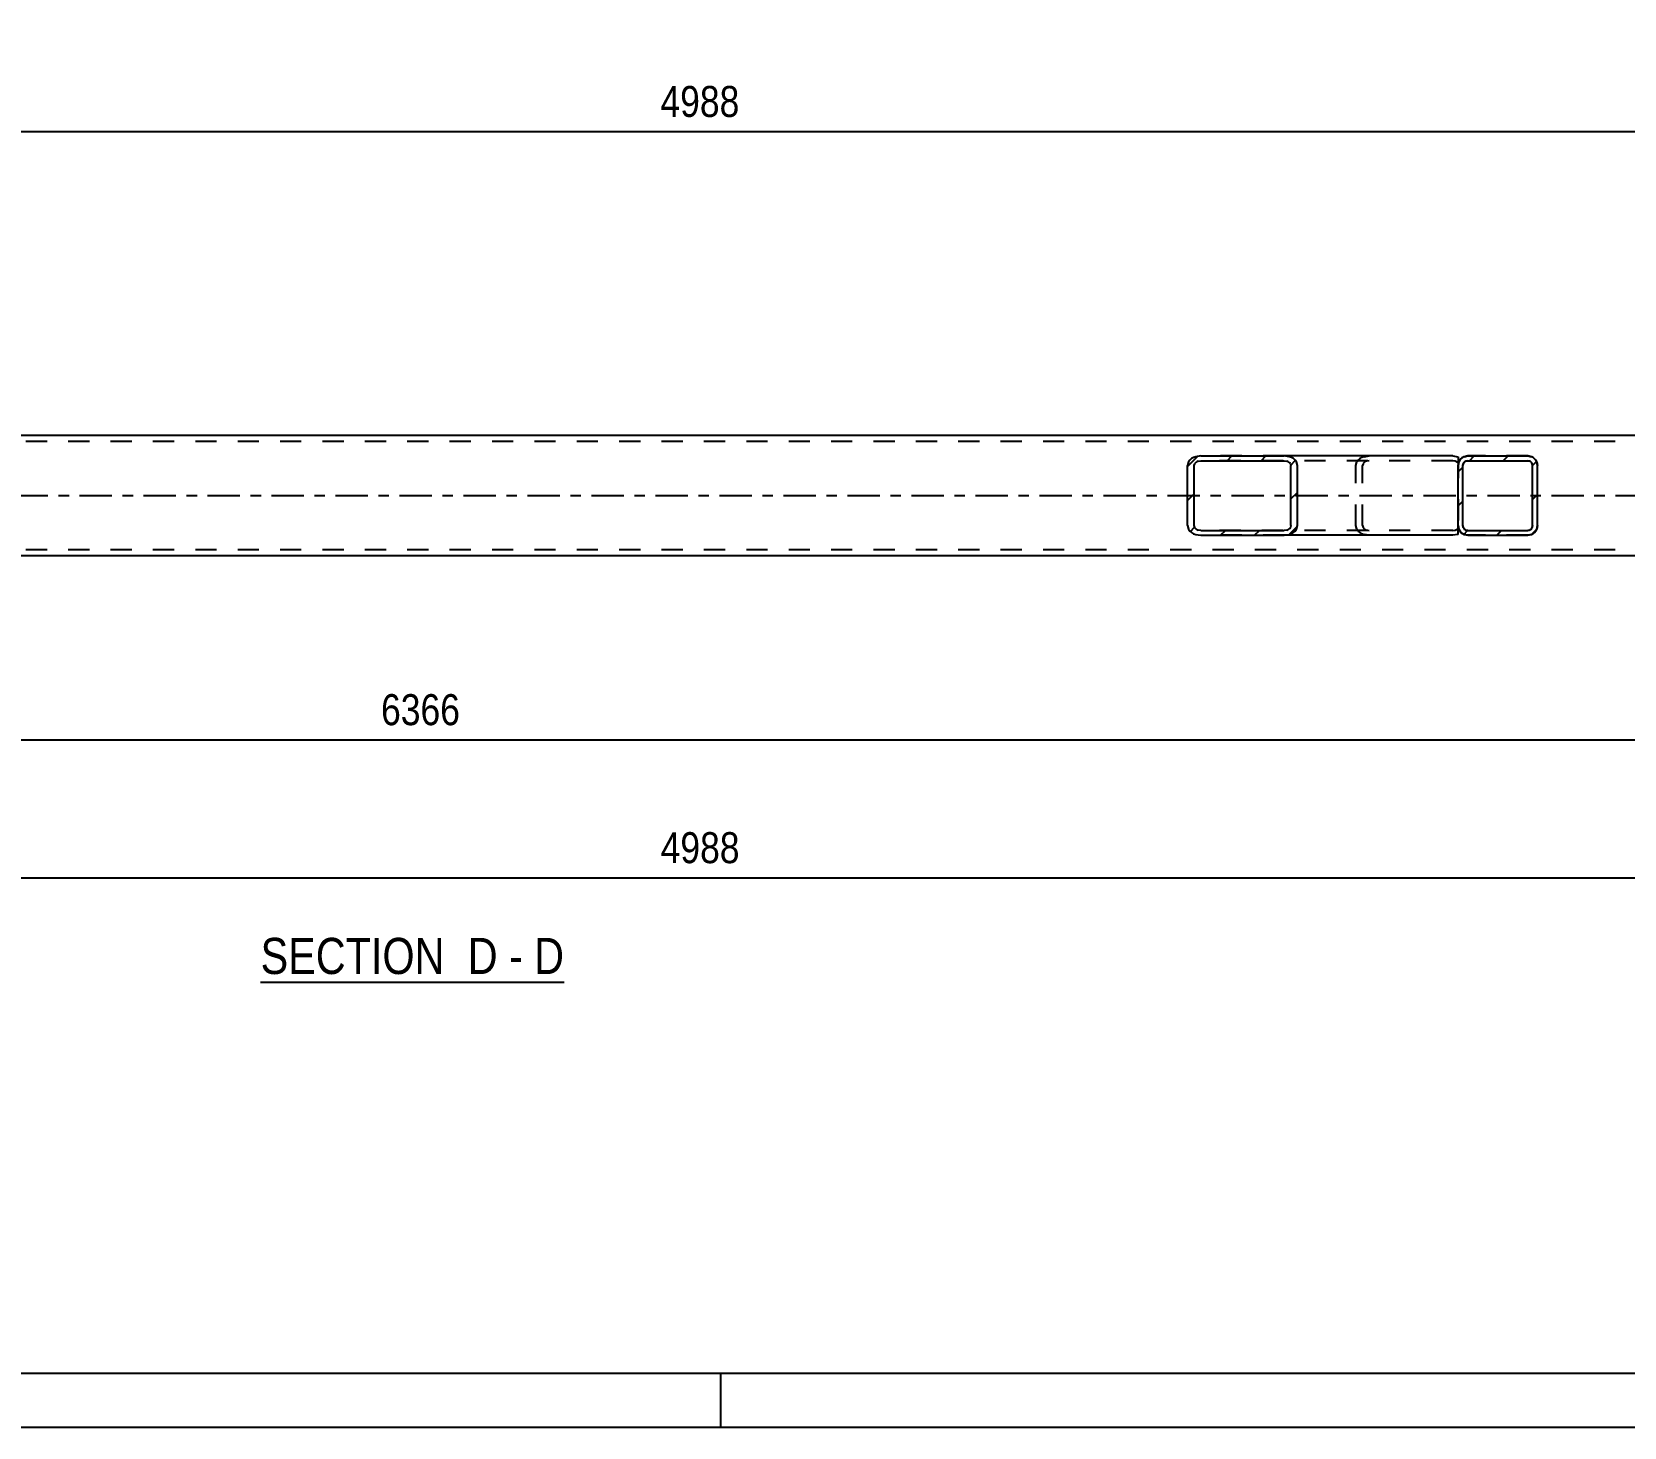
# Model space of a CAD drawing. Header units: millimetres. Extents: x 0 to 841, y 0 to 594.
# Drawn here: x 147.3 to 294.5, y 0 to 129 of the extents above; entities that cross this region are included whole.
import ezdxf

# ---------------------------------------------------------------- set-up
doc = ezdxf.new("R2010")
doc.units = ezdxf.units.MM
doc.linetypes.add('DXK_LINE_DOT2', pattern=[3.9198, 1.9599, -1.9599])
doc.linetypes.add('DXK_LINE_DOT3', pattern=[5.9187, 2.979, -0.9799, 0.9799, -0.9799])
doc.styles.add('Arial Narrow', font='ARIALN.TTF', dxfattribs={"height": 0.2})

# ---------------------------------------------------------------- blocks, each defined once
blk = doc.blocks.new('Unknown-761545952-1128 - 13924')
at = {"color": 5, "linetype": 'Continuous'}
for p, q in [((5, 5), (836, 5)), ((211, 0), (211, 5)), ((0, 0), (841, 0))]:
    blk.add_line(p, q, dxfattribs=at)
blk = doc.blocks.new('Unknown-761545952-12 - 5633')
at = {"color": 6, "linetype": 'Continuous'}
blk.add_line((168.42, 41.15), (196.49, 41.15), dxfattribs=at)
at = {"color": 0, "linetype": 'Continuous'}
for points in [[(186.53, 41.9), (186.53, 45.4), (168.42, 45.4), (168.42, 41.9)], [(190.35, 41.9), (190.35, 45.4), (187.58, 45.4), (187.58, 41.9)], [(192.67, 41.9), (192.67, 45.4), (191.4, 45.4), (191.4, 41.9)], [(196.49, 41.9), (196.49, 45.4), (193.72, 45.4), (193.72, 41.9)]]:
    blk.add_wipeout(points, dxfattribs=at)
at = {"color": 7, "linetype": 'Continuous', "style": 'Arial Narrow'}
for s, p in [('SECTION ', (168.42, 41.9)), ('D', (187.58, 41.9)), ('D', (193.72, 41.9)), ('-', (191.4, 41.9))]:
    blk.add_text(s, height=3.34, dxfattribs=at).set_placement(p)
blk = doc.blocks.new('Part-761545952-5810 - 5633')
at = {"linetype": 'Continuous'}
h = blk.add_hatch(dxfattribs=at)
h.set_pattern_fill('', scale=0.7, style=0, pattern_type=0)
h.set_pattern_definition([(45, (263.5626, 82.5347), (-1.57154, 1.57154), [])])
h.paths.add_polyline_path([(263.09, 82.47), (263.56, 82.53), (263.96, 82.73), (264.23, 83.02), (264.32, 83.36), (264.32, 88.91), (264.23, 89.25), (263.96, 89.54), (263.56, 89.73), (263.09, 89.8), (255.38, 89.8), (254.9, 89.73), (254.5, 89.54), (254.24, 89.25), (254.14, 88.91), (254.14, 83.36), (254.24, 83.02), (254.5, 82.73), (254.9, 82.53), (255.38, 82.47)])
h.paths.add_polyline_path([(255.14, 82.95), (254.94, 83.04), (254.81, 83.19), (254.76, 83.36), (254.76, 88.91), (254.81, 89.08), (254.94, 89.23), (255.14, 89.32), (255.38, 89.36), (263.09, 89.36), (263.33, 89.32), (263.53, 89.23), (263.66, 89.08), (263.71, 88.91), (263.71, 83.36), (263.66, 83.19), (263.53, 83.04), (263.33, 82.95), (263.09, 82.91), (255.38, 82.91)])
at = {"color": 2, "linetype": 'Continuous'}
for p, q in [((254.24, 89.25), (254.14, 88.91)), ((254.14, 83.36), (254.14, 88.91)), ((254.76, 88.91), (254.81, 89.08)), ((254.76, 83.36), (254.76, 88.91)), ((255.38, 89.8), (254.9, 89.73)), ((255.14, 89.32), (255.38, 89.36)), ((255.38, 89.8), (263.09, 89.8)), ((255.38, 89.36), (263.09, 89.36)), ((278.67, 89.8), (263.09, 89.8)), ((263.56, 89.73), (263.09, 89.8)), ((263.09, 89.36), (263.33, 89.32)), ((263.66, 89.08), (263.71, 88.91)), ((263.71, 83.36), (263.71, 88.91)), ((264.32, 88.91), (264.23, 89.25)), ((264.32, 83.36), (264.32, 88.91)), ((278.67, 89.8), (279.14, 89.73)), ((279.14, 89.73), (279.17, 89.72)), ((279.17, 89.72), (279.17, 89.54)), ((279.17, 89.54), (279.17, 89.25)), ((279.17, 89.25), (279.17, 88.91)), ((254.14, 83.36), (254.24, 83.02)), ((254.81, 83.19), (254.76, 83.36)), ((254.9, 82.53), (255.38, 82.47)), ((255.38, 82.91), (255.14, 82.95)), ((255.38, 82.91), (263.09, 82.91)), ((263.33, 82.95), (263.09, 82.91)), ((263.09, 82.47), (263.56, 82.53)), ((263.71, 83.36), (263.66, 83.19)), ((264.23, 83.02), (264.32, 83.36)), ((279.14, 82.53), (278.67, 82.47)), ((279.17, 82.55), (279.14, 82.53)), ((279.17, 82.55), (279.17, 83.36)), ((255.38, 82.47), (263.09, 82.47)), ((278.67, 82.47), (263.09, 82.47))]:
    blk.add_line(p, q, dxfattribs=at)
at = {"color": 7, "linetype": 'DXK_LINE_DOT2'}
for p, q in [((263.09, 89.8), (255.38, 89.8)), ((278.67, 89.36), (255.38, 89.36)), ((269.72, 88.91), (269.81, 89.25)), ((269.72, 83.36), (269.72, 88.91)), ((270.38, 89.08), (270.34, 88.91)), ((270.34, 83.36), (270.34, 88.91)), ((270.48, 89.73), (270.95, 89.8)), ((270.95, 89.36), (270.72, 89.32)), ((278.9, 89.32), (278.67, 89.36)), ((279.1, 89.23), (278.9, 89.32)), ((279.17, 89.15), (279.1, 89.23)), ((279.17, 89.72), (279.17, 82.55)), ((279.17, 83.36), (279.17, 88.91)), ((278.67, 82.91), (255.38, 82.91)), ((269.81, 83.02), (269.72, 83.36)), ((270.34, 83.36), (270.38, 83.19)), ((270.95, 82.47), (270.48, 82.53)), ((270.72, 82.95), (270.95, 82.91)), ((278.67, 82.91), (278.9, 82.95)), ((278.9, 82.95), (279.1, 83.04)), ((279.1, 83.04), (279.17, 83.12)), ((263.09, 82.47), (255.38, 82.47))]:
    blk.add_line(p, q, dxfattribs=at)
at = {"color": 2, "linetype": 'Continuous'}
for centre, radius, start, end in [((255.18, 88.64), 1.13, 104.3153, 147.2121), ((255.28, 88.78), 0.563, 104.3153, 147.2121), ((263.19, 88.78), 0.563, 32.7879, 75.6847), ((263.28, 88.64), 1.13, 32.7879, 75.6847), ((255.18, 83.63), 1.13, 212.7879, 255.6847), ((255.28, 83.49), 0.563, 212.7879, 255.6847), ((263.19, 83.49), 0.563, 284.3153, 327.2121), ((263.28, 83.63), 1.13, 284.3153, 327.2121)]:
    blk.add_arc(centre, radius, start, end, dxfattribs=at)
at = {"color": 7, "linetype": 'DXK_LINE_DOT2'}
for centre, radius, start, end in [((270.76, 88.64), 1.13, 104.3152, 147.2121), ((270.86, 88.78), 0.563, 104.3152, 147.2121), ((270.76, 83.63), 1.13, 212.7879, 255.6848), ((270.86, 83.49), 0.563, 212.7879, 255.6848)]:
    blk.add_arc(centre, radius, start, end, dxfattribs=at)
blk = doc.blocks.new('Part-761545952-5822 - 5633')
at = {"linetype": 'Continuous'}
h = blk.add_hatch(dxfattribs=at)
h.set_pattern_fill('', scale=0.7, style=0, pattern_type=0)
h.set_pattern_definition([(45, (285.9574, 82.5347), (-1.57154, 1.57154), [])])
h.paths.add_polyline_path([(285.62, 82.47), (285.96, 82.53), (286.25, 82.73), (286.44, 83.02), (286.51, 83.36), (286.51, 88.91), (286.44, 89.25), (286.25, 89.54), (285.96, 89.73), (285.62, 89.8), (280.06, 89.8), (279.72, 89.73), (279.43, 89.54), (279.24, 89.25), (279.17, 88.91), (279.17, 83.36), (279.24, 83.02), (279.43, 82.73), (279.72, 82.53), (280.06, 82.47)])
h.paths.add_polyline_path([(279.89, 82.95), (279.75, 83.04), (279.65, 83.19), (279.62, 83.36), (279.62, 88.91), (279.65, 89.08), (279.75, 89.23), (279.89, 89.32), (280.06, 89.36), (285.62, 89.36), (285.79, 89.32), (285.93, 89.23), (286.03, 89.08), (286.06, 88.91), (286.06, 83.36), (286.03, 83.19), (285.93, 83.04), (285.79, 82.95), (285.62, 82.91), (280.06, 82.91)])
at = {"color": 7, "linetype": 'DXK_LINE_DOT2'}
for p, q in [((279.17, 88.91), (279.24, 89.25)), ((279.17, 83.36), (279.17, 88.91)), ((279.24, 89.25), (279.24, 89.25)), ((279.65, 89.08), (279.62, 88.91)), ((279.62, 83.36), (279.62, 88.91)), ((279.65, 89.08), (279.65, 89.08)), ((279.72, 89.73), (280.06, 89.8)), ((280.06, 89.36), (279.89, 89.32)), ((285.62, 89.8), (280.06, 89.8)), ((280.06, 89.36), (285.62, 89.36)), ((285.62, 89.8), (285.96, 89.73)), ((285.79, 89.32), (285.62, 89.36)), ((286.06, 88.91), (286.03, 89.08)), ((286.06, 83.36), (286.06, 88.91)), ((286.44, 89.25), (286.51, 88.91)), ((286.51, 83.36), (286.51, 88.91)), ((279.17, 83.35), (279.17, 83.36)), ((279.24, 83.02), (279.17, 83.35)), ((279.62, 83.36), (279.62, 83.35)), ((279.62, 83.35), (279.65, 83.19)), ((280.06, 82.47), (279.72, 82.53)), ((279.89, 82.95), (280.06, 82.91)), ((280.06, 82.91), (285.62, 82.91)), ((285.62, 82.91), (285.79, 82.95)), ((285.96, 82.53), (285.62, 82.47)), ((286.03, 83.19), (286.06, 83.36)), ((286.51, 83.36), (286.44, 83.02)), ((285.62, 82.47), (280.06, 82.47))]:
    blk.add_line(p, q, dxfattribs=at)
at = {"color": 2, "linetype": 'Continuous'}
for p, q in [((279.24, 89.25), (279.17, 88.91)), ((279.17, 88.91), (279.17, 88.91)), ((279.17, 83.36), (279.17, 88.91)), ((279.62, 88.91), (279.65, 89.08)), ((279.62, 88.91), (279.62, 88.91)), ((279.62, 83.36), (279.62, 88.91)), ((280.06, 89.8), (279.72, 89.73)), ((279.89, 89.32), (280.06, 89.36)), ((280.06, 89.8), (280.06, 89.8)), ((280.06, 89.8), (285.62, 89.8)), ((280.06, 89.36), (280.06, 89.36)), ((280.06, 89.36), (285.62, 89.36)), ((285.62, 89.8), (285.62, 89.8)), ((285.96, 89.73), (285.62, 89.8)), ((285.62, 89.36), (285.62, 89.36)), ((285.62, 89.36), (285.79, 89.32)), ((286.03, 89.08), (286.06, 88.91)), ((286.06, 88.91), (286.06, 88.91)), ((286.06, 83.36), (286.06, 88.91)), ((286.51, 88.91), (286.44, 89.25)), ((286.51, 88.91), (286.51, 88.91)), ((286.51, 83.36), (286.51, 88.91)), ((279.17, 83.36), (279.17, 83.36)), ((279.17, 83.36), (279.24, 83.02)), ((279.62, 83.36), (279.62, 83.36)), ((279.65, 83.19), (279.62, 83.36)), ((279.72, 82.53), (280.06, 82.47)), ((280.06, 82.91), (279.89, 82.95)), ((280.06, 82.91), (280.06, 82.91)), ((280.06, 82.91), (285.62, 82.91)), ((285.79, 82.95), (285.62, 82.91)), ((285.62, 82.91), (285.62, 82.91)), ((285.62, 82.47), (285.96, 82.53)), ((286.06, 83.36), (286.03, 83.19)), ((286.06, 83.36), (286.06, 83.36)), ((286.44, 83.02), (286.51, 83.36)), ((286.51, 83.36), (286.51, 83.36)), ((280.06, 82.47), (280.06, 82.47)), ((280.06, 82.47), (285.62, 82.47)), ((285.62, 82.47), (285.62, 82.47))]:
    blk.add_line(p, q, dxfattribs=at)
at = {"color": 7, "linetype": 'DXK_LINE_DOT2'}
for centre, radius, start, end in [((280.06, 88.91), 0.889, 112.5, 157.5), ((280.06, 88.91), 0.444, 112.5, 157.5), ((285.62, 88.91), 0.444, 22.5, 67.5), ((285.62, 88.91), 0.889, 22.5, 67.5), ((280.06, 83.36), 0.889, 202.5, 247.5), ((280.06, 83.36), 0.444, 202.5, 247.5), ((285.62, 83.36), 0.444, 292.5, 337.5), ((285.62, 83.36), 0.889, 292.5, 337.5)]:
    blk.add_arc(centre, radius, start, end, dxfattribs=at)
at = {"color": 2, "linetype": 'Continuous'}
for centre, radius, start, end in [((280.06, 88.91), 0.889, 112.5, 157.5), ((280.06, 88.91), 0.444, 112.5, 157.5), ((285.62, 88.91), 0.444, 22.5, 67.5), ((285.62, 88.91), 0.889, 22.5, 67.5), ((280.06, 83.36), 0.889, 202.5, 247.5), ((280.06, 83.36), 0.444, 202.5, 247.5), ((285.62, 83.36), 0.444, 292.5, 337.5), ((285.62, 83.36), 0.889, 292.5, 337.5)]:
    blk.add_arc(centre, radius, start, end, dxfattribs=at)
blk = doc.blocks.new('Part-761545952-5869 - 5633')
at = {"color": 2, "linetype": 'Continuous'}
for p, q in [((51.78, 91.69), (50.94, 91.69)), ((68.72, 91.69), (57.61, 91.69)), ((297.62, 91.69), (68.82, 91.69)), ((308.83, 91.69), (297.72, 91.69)), ((315.49, 91.69), (314.66, 91.69)), ((51.78, 80.58), (50.94, 80.58)), ((68.72, 80.58), (57.61, 80.58)), ((297.62, 80.58), (68.82, 80.58)), ((308.83, 80.58), (297.72, 80.58)), ((315.49, 80.58), (314.66, 80.58))]:
    blk.add_line(p, q, dxfattribs=at)
at = {"color": 7, "linetype": 'DXK_LINE_DOT2'}
for p, q in [((50.94, 91.69), (50.94, 80.58)), ((50.94, 80.58), (50.94, 91.69)), ((50.94, 91.69), (50.94, 91.69)), ((50.94, 91.69), (50.94, 91.69)), ((57.61, 91.69), (51.78, 91.69)), ((314.66, 91.69), (308.83, 91.69)), ((315.49, 80.58), (315.49, 91.69)), ((315.49, 80.58), (315.49, 91.69)), ((50.94, 91.13), (50.94, 91.13)), ((68.72, 91.13), (50.94, 91.13)), ((297.62, 91.13), (68.82, 91.13)), ((315.49, 91.13), (297.72, 91.13)), ((50.94, 81.13), (50.94, 81.13)), ((68.72, 81.13), (50.94, 81.13)), ((297.62, 81.13), (68.82, 81.13)), ((315.49, 81.13), (297.72, 81.13)), ((50.94, 80.58), (50.94, 80.58)), ((50.94, 80.58), (50.94, 80.58)), ((57.61, 80.58), (51.78, 80.58)), ((314.66, 80.58), (308.83, 80.58))]:
    blk.add_line(p, q, dxfattribs=at)
at = {"color": 7, "linetype": 'DXK_LINE_DOT3'}
for p, q in [((50.94, 86.13), (68.72, 86.13)), ((68.82, 86.13), (297.62, 86.13)), ((297.72, 86.13), (315.49, 86.13))]:
    blk.add_line(p, q, dxfattribs=at)
blk = doc.blocks.new('StraightDimension-761545952-5925 - 5633')
at = {"color": 7, "linetype": 'Continuous'}
for p, q in [((102.63, 92.69), (102.63, 128.42)), ((315.49, 99.36), (315.49, 128.42)), ((104.13, 120.4), (101.13, 119.2)), ((102.63, 119.8), (315.49, 119.8)), ((313.99, 119.2), (316.99, 120.4))]:
    blk.add_line(p, q, dxfattribs=at)
at = {"color": 0}
blk.add_wipeout([(213.32, 120.55), (213.32, 124.75), (204.8, 124.75), (204.8, 120.55)], dxfattribs=at)
at = {"color": 3, "style": 'Arial Narrow'}
blk.add_text('4988', height=2.863, dxfattribs=at).set_placement((205.4, 121.15))
at = {"color": 0, "linetype": 'Continuous'}
blk.add_wipeout([(314.89, 129.02), (310.69, 129.02), (310.69, 120.5), (314.89, 120.5)], dxfattribs=at)
at = {"color": 3, "linetype": 'Continuous', "style": 'Arial Narrow'}
blk.add_text('6391', height=2.863, rotation=90.0002, dxfattribs=at).set_placement((314.29, 121.1))
blk = doc.blocks.new('StraightDimension-761545952-6016 - 5633')
at = {"color": 7, "linetype": 'Continuous'}
for p, q in [((315.49, 79.58), (315.49, 48.4)), ((102.65, 79.45), (102.65, 48.4)), ((104.15, 51.4), (101.15, 50.2)), ((102.65, 50.8), (315.49, 50.8)), ((313.99, 50.2), (316.99, 51.4))]:
    blk.add_line(p, q, dxfattribs=at)
at = {"color": 0}
blk.add_wipeout([(213.33, 51.55), (213.33, 55.75), (204.82, 55.75), (204.82, 51.55)], dxfattribs=at)
at = {"color": 3, "style": 'Arial Narrow'}
blk.add_text('4988', height=2.863, dxfattribs=at).set_placement((205.42, 52.15))
blk = doc.blocks.new('StraightDimension-761545952-8992 - 5633')
at = {"color": 7, "linetype": 'Continuous'}
for p, q in [((50.94, 97.36), (50.94, 61.16)), ((315.49, 72.91), (315.49, 61.16)), ((52.44, 64.16), (49.44, 62.96)), ((50.94, 63.56), (315.49, 63.56)), ((313.99, 62.96), (316.99, 64.16))]:
    blk.add_line(p, q, dxfattribs=at)
at = {"color": 0}
blk.add_wipeout([(187.48, 64.31), (187.48, 68.51), (178.96, 68.51), (178.96, 64.31)], dxfattribs=at)
at = {"color": 3, "style": 'Arial Narrow'}
blk.add_text('6366', height=2.863, dxfattribs=at).set_placement((179.56, 64.91))

msp = doc.modelspace()

# ---------------------------------------------------------------- block references
for name in ['Unknown-761545952-1128 - 13924', 'Part-761545952-5869 - 5633', 'Part-761545952-5810 - 5633', 'Part-761545952-5822 - 5633']:
    msp.add_blockref(name, (0, 0))

# ---------------------------------------------------------------- next in the draw order: block references
for name in ['StraightDimension-761545952-5925 - 5633', 'StraightDimension-761545952-6016 - 5633', 'Unknown-761545952-12 - 5633']:
    msp.add_blockref(name, (0, 0))

# ---------------------------------------------------------------- next in the draw order: block references
msp.add_blockref('StraightDimension-761545952-8992 - 5633', (0, 0))

doc.saveas('drawing.dxf')
